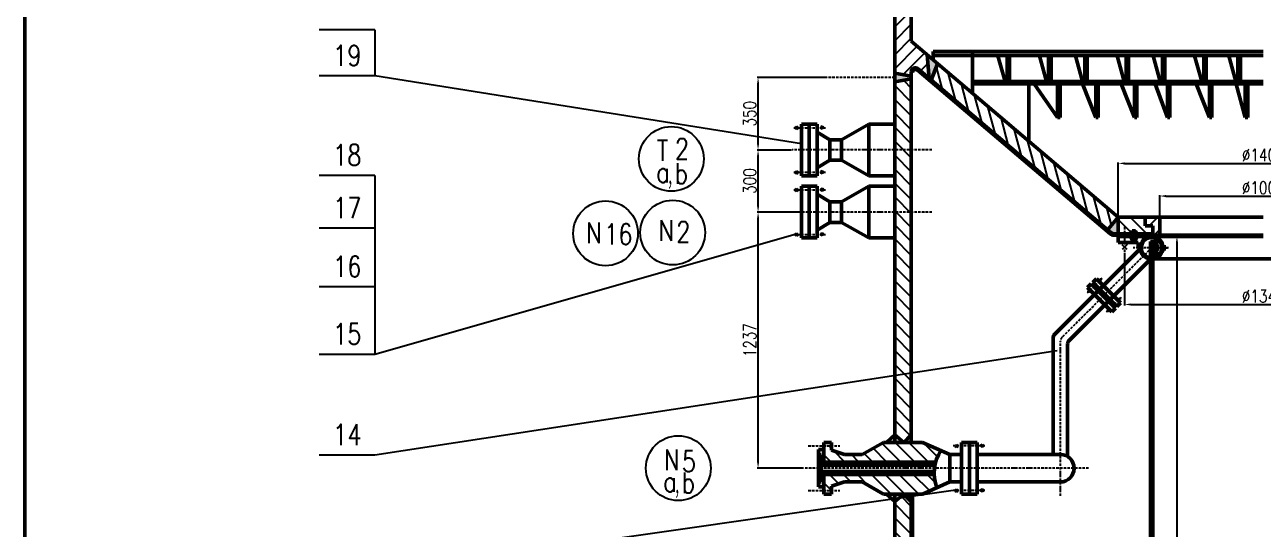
# Model space of a CAD drawing. Header units: millimetres. Extents: x -5045 to 12730, y -27160 to 3914.
# Drawn here: x -5045 to 937, y -13220 to -10783 of the extents above; entities that cross this region are included whole.
import ezdxf

# ---------------------------------------------------------------- set-up
doc = ezdxf.new("R2010")
doc.units = ezdxf.units.MM
doc.linetypes.add('ACAD_ISO10W100', pattern=[18, 12, -3, 0, -3])
doc.layers.add('中心线', color=1, linetype='ACAD_ISO10W100')
doc.layers.add('细实线', color=3, linetype='Continuous')
doc.layers.add('轮廓线', color=6, linetype='Continuous', lineweight=50)
doc.styles.add('100', font='txt.shx', dxfattribs={"width": 0.8, "height": 100, "bigfont": 'gbcbig.shx'})
doc.styles.get("Standard").update_dxf_attribs({"font": 'txt.shx', "width": 0.8, "height": 60, "bigfont": 'gbcbig.shx'})
doc.dimstyles.new('ISO-25', dxfattribs={"dimtxt": 2.5, "dimasz": 30, "dimexe": 5, "dimexo": 2, "dimgap": 10, "dimtad": 1, "dimdsep": 46, "dimtxsty": 'Standard', "dimcen": 2.5, "dimadec": 0, "dimazin": 0, "dimtfac": 1, "dimtmove": 0, "dimatfit": 3, "dimfxl": 0, "dimarcsym": 0})
pattern_1 = [(135, (-43.25, -12924.98), (-33.676, -33.676), [])]

# ---------------------------------------------------------------- blocks, each defined once
blk = doc.blocks.new('*D70')
at = {"layer": 'Defpoints', "color": 0}
for p in [(852.6, -11805), (520.1, -18354), (852.6, -18354)]:
    blk.add_point(p, dxfattribs=at)
at = {"layer": '细实线', "color": 0, "lineweight": -2}
for p, q in [((850.6, -11805), (515.1, -11805)), ((520.1, -11835), (520.1, -18324)), ((850.6, -18354), (515.1, -18354))]:
    blk.add_line(p, q, dxfattribs=at)
at = {"layer": '细实线', "color": 0}
for points in [[(515.1, -11835), (525.1, -11835), (520.1, -11805)], [(515.1, -18324), (525.1, -18324), (520.1, -18354)]]:
    blk.add_solid(points, dxfattribs=at)
at = {"layer": '细实线', "color": 0, "insert": (480.1, -15079.5), "char_height": 60, "attachment_point": 5, "rotation": 90}
blk.add_mtext('6549', dxfattribs=at)
blk = doc.blocks.new('*D75')
at = {"layer": 'Defpoints', "color": 0}
for p in [(-1503.2, -11688), (-1281.1, -11688), (-1281.1, -12925)]:
    blk.add_point(p, dxfattribs=at)
at = {"layer": '细实线', "color": 0, "lineweight": -2}
for p, q in [((-1283.1, -11688), (-1508.2, -11688)), ((-1503.2, -12895), (-1503.2, -11718)), ((-1283.1, -12925), (-1508.2, -12925))]:
    blk.add_line(p, q, dxfattribs=at)
at = {"layer": '细实线', "color": 0}
for points in [[(-1508.2, -11718), (-1498.2, -11718), (-1503.2, -11688)], [(-1508.2, -12895), (-1498.2, -12895), (-1503.2, -12925)]]:
    blk.add_solid(points, dxfattribs=at)
at = {"layer": '细实线', "color": 0, "insert": (-1543.2, -12306.5), "char_height": 60, "attachment_point": 5, "rotation": 90}
blk.add_mtext('1237', dxfattribs=at)
blk = doc.blocks.new('*D76')
at = {"layer": 'Defpoints', "color": 0}
for p in [(-1503.2, -11388), (-1339, -11388), (-1281.1, -11688)]:
    blk.add_point(p, dxfattribs=at)
at = {"layer": '细实线', "color": 0, "lineweight": -2}
for p, q in [((-1341, -11388), (-1508.2, -11388)), ((-1503.2, -11658), (-1503.2, -11418)), ((-1283.1, -11688), (-1508.2, -11688))]:
    blk.add_line(p, q, dxfattribs=at)
at = {"layer": '细实线', "color": 0}
for points in [[(-1508.2, -11418), (-1498.2, -11418), (-1503.2, -11388)], [(-1508.2, -11658), (-1498.2, -11658), (-1503.2, -11688)]]:
    blk.add_solid(points, dxfattribs=at)
at = {"layer": '细实线', "color": 0, "insert": (-1543.2, -11538), "char_height": 60, "attachment_point": 5, "rotation": 90}
blk.add_mtext('300', dxfattribs=at)
blk = doc.blocks.new('*D77')
at = {"layer": 'Defpoints', "color": 0}
for p in [(-1503.2, -11038), (-1171.3, -11038), (-1339, -11388)]:
    blk.add_point(p, dxfattribs=at)
at = {"layer": '细实线', "color": 0, "lineweight": -2}
for p, q in [((-1173.3, -11038), (-1508.2, -11038)), ((-1503.2, -11358), (-1503.2, -11068)), ((-1341, -11388), (-1508.2, -11388))]:
    blk.add_line(p, q, dxfattribs=at)
at = {"layer": '细实线', "color": 0}
for points in [[(-1508.2, -11068), (-1498.2, -11068), (-1503.2, -11038)], [(-1508.2, -11358), (-1498.2, -11358), (-1503.2, -11388)]]:
    blk.add_solid(points, dxfattribs=at)
at = {"layer": '细实线', "color": 0, "insert": (-1543.2, -11213), "char_height": 60, "attachment_point": 5, "rotation": 90}
blk.add_mtext('350', dxfattribs=at)
blk = doc.blocks.new('*D80')
at = {"layer": 'Defpoints', "color": 0}
for p in [(266.7, -11881.9), (1606.7, -11881.9), (1606.7, -12134.1)]:
    blk.add_point(p, dxfattribs=at)
at = {"layer": '细实线', "color": 0, "lineweight": -2}
for p, q in [((266.7, -11883.9), (266.7, -12139.1)), ((1606.7, -11883.9), (1606.7, -12139.1)), ((296.7, -12134.1), (1576.7, -12134.1))]:
    blk.add_line(p, q, dxfattribs=at)
at = {"layer": '细实线', "color": 0}
for points in [[(296.7, -12129.1), (296.7, -12139.1), (266.7, -12134.1)], [(1576.7, -12129.1), (1576.7, -12139.1), (1606.7, -12134.1)]]:
    blk.add_solid(points, dxfattribs=at)
at = {"layer": '细实线', "color": 0, "insert": (936.7, -12094.1), "char_height": 60, "attachment_point": 5}
blk.add_mtext('%%C1340', dxfattribs=at)
blk = doc.blocks.new('*D81')
at = {"layer": 'Defpoints', "color": 0}
for p in [(1436.7, -11610.5), (436.7, -11713), (1436.7, -11713)]:
    blk.add_point(p, dxfattribs=at)
at = {"layer": '细实线', "color": 0, "lineweight": -2}
for p, q in [((436.7, -11711), (436.7, -11605.5)), ((466.7, -11610.5), (1406.7, -11610.5)), ((1436.7, -11711), (1436.7, -11605.5))]:
    blk.add_line(p, q, dxfattribs=at)
at = {"layer": '细实线', "color": 0}
for points in [[(466.7, -11605.5), (466.7, -11615.5), (436.7, -11610.5)], [(1406.7, -11605.5), (1406.7, -11615.5), (1436.7, -11610.5)]]:
    blk.add_solid(points, dxfattribs=at)
at = {"layer": '细实线', "color": 0, "insert": (936.7, -11570.5), "char_height": 60, "attachment_point": 5}
blk.add_mtext('%%C1000', dxfattribs=at)
blk = doc.blocks.new('*D82')
at = {"layer": 'Defpoints', "color": 0}
for p in [(1636.7, -11452.6), (236.7, -11713), (1636.7, -11713)]:
    blk.add_point(p, dxfattribs=at)
at = {"layer": '细实线', "color": 0, "lineweight": -2}
for p, q in [((236.7, -11711), (236.7, -11447.6)), ((266.7, -11452.6), (1606.7, -11452.6)), ((1636.7, -11711), (1636.7, -11447.6))]:
    blk.add_line(p, q, dxfattribs=at)
at = {"layer": '细实线', "color": 0}
for points in [[(266.7, -11447.6), (266.7, -11457.6), (236.7, -11452.6)], [(1606.7, -11447.6), (1606.7, -11457.6), (1636.7, -11452.6)]]:
    blk.add_solid(points, dxfattribs=at)
at = {"layer": '细实线', "color": 0, "insert": (936.7, -11412.6), "char_height": 60, "attachment_point": 5}
blk.add_mtext('%%C1400', dxfattribs=at)

msp = doc.modelspace()

# ---------------------------------------------------------------- hatches: boundary and pattern name
at = {"layer": '细实线'}
h = msp.add_hatch(dxfattribs=at)
h.set_pattern_fill('ANSI31', scale=15, style=0)
h.set_pattern_definition([(45, (3730.025, -19757.98), (-33.67596, 33.67596), [])])
h.paths.add_polyline_path([(-686.089, -10928.567), (-763.25, -10862.98), (-763.25, -10694.336), (-843.25, -10708.276), (-843.25, -11017.684), (-763.25, -11031.623), (-763.25, -11011.485, -0.64394928), (-730.299, -10995.984), (-676.139, -11042.02)])
h.paths.add_polyline_path([(2716.746, -10708.276), (2636.744, -10694.336), (2636.744, -10862.978), (2559.58, -10928.567), (2549.63, -11042.02), (2603.791, -10995.984, -0.63930925), (2636.744, -11011.223), (2636.744, -11031.623), (2716.746, -11017.683)])
h = msp.add_hatch(dxfattribs=at)
h.set_pattern_fill('ANSI31', scale=15, angle=60, style=0)
h.set_pattern_definition([(105, (3730.025, -19757.98), (-46.00222, -12.32626), [])])
h.paths.add_polyline_path([(-636.119, -10971.042), (-666.373, -11050.321), (184.934, -11773.935), (236.746, -11712.98)])
h.paths.add_polyline_path([(2539.864, -11050.321), (2509.611, -10971.042), (1636.746, -11712.98), (1688.558, -11773.935)])
msp.add_hatch(color=7, dxfattribs=at).paths.add_polyline_path([(-843.25, -11017.684), (-843.25, -11058.276), (-763.25, -11044.336), (-763.25, -11031.623)])
h = msp.add_hatch(dxfattribs=at)
h.set_pattern_fill('ANSI31', scale=15, angle=90, style=0)
h.set_pattern_definition([(135, (3730.025, -19757.98), (-33.67596, -33.67596), [])])
h.paths.add_polyline_path([(-763.253, -13085.538), (-799.586, -13049.98), (-843.25, -13085.538), (-843.25, -13727.565), (-799.586, -13763.123), (-763.253, -13727.565)])
h.paths.add_polyline_path([(-763.25, -11687.98), (-843.25, -11687.98), (-843.25, -12764.422), (-799.586, -12799.98), (-763.25, -12764.419)])
h.paths.add_polyline_path([(-763.25, -11387.98), (-843.25, -11387.98), (-843.25, -11687.98), (-763.25, -11687.98)])
h.paths.add_polyline_path([(-763.25, -11044.336), (-843.25, -11058.276), (-843.25, -11387.98), (-763.25, -11387.98)])
h = msp.add_hatch(dxfattribs=at)
h.set_pattern_fill('ANSI31', style=0)
h.set_pattern_definition([(135, (55.5378, -11805.8465), (2.245064, 2.245064), [])])
h.paths.add_polyline_path([(303.39, -11777.779), (311.746, -11777.779), (311.746, -11796.847), (294.804, -11796.847)])
h.paths.add_polyline_path([(311.746, -11777.779), (320.101, -11777.779), (328.687, -11796.847), (311.746, -11796.847)])
h.paths.add_polyline_path([(311.746, -11796.847), (328.687, -11796.847), (328.687, -11805.847), (311.746, -11805.847)])
h.paths.add_polyline_path([(294.804, -11796.847), (311.746, -11796.847), (311.746, -11805.847), (294.804, -11805.847)])
h.paths.add_polyline_path([(294.804, -11805.847), (311.746, -11805.847), (311.746, -11824.914), (303.39, -11824.914)])
h.paths.add_polyline_path([(311.746, -11805.847), (328.687, -11805.847), (320.101, -11824.914), (311.746, -11824.914)])
h = msp.add_hatch(dxfattribs=at)
h.set_pattern_fill('ANSI31', scale=15, angle=90, style=0)
h.set_pattern_definition(pattern_1)
h.paths.add_polyline_path([(-620.69, -12839.192), (-708.387, -12799.98), (-898.114, -12799.98), (-1000.634, -12858.684), (-1086.424, -12858.684), (-1148.114, -12838.363), (-1148.114, -12817.241), (-1185.614, -12817.241), (-1185.614, -12894.98), (-644.862, -12894.98, -0.07247604)])
h.paths.add_polyline_path([(-652.118, -12954.98), (-1185.614, -12954.98), (-1185.614, -13032.719), (-1148.114, -13032.719), (-1148.114, -13011.597), (-1086.197, -12991.276), (-1000.634, -12991.276), (-898.114, -13049.98), (-708.387, -13049.98), (-640.377, -13019.57, -0.07832549)])
at = {"layer": '轮廓线'}
h = msp.add_hatch(color=7, dxfattribs=at)
h.paths.add_polyline_path([(2559.58, -10928.567), (2509.611, -10971.042), (2539.864, -11050.321), (2549.63, -11042.02)])
h.paths.add_polyline_path([(-686.089, -10928.567), (-676.139, -11042.02), (-666.373, -11050.321), (-636.119, -10971.042)])
for points in [[(236.746, -11712.98), (236.746, -11792.98), (216.529, -11792.98, -0.17796797), (200.338, -11787.028), (184.934, -11773.935)], [(181.048, -11778.506), (184.934, -11773.935), (200.338, -11787.028, 0.17796797), (216.529, -11792.98), (236.746, -11792.98), (236.746, -11798.98), (214.324, -11798.98, -0.17796797), (198.132, -11793.028)]]:
    msp.add_hatch(color=7, dxfattribs=at).paths.add_polyline_path(points)
at = {"layer": '轮廓线', "lineweight": -2}
h = msp.add_hatch(dxfattribs=at)
h.set_pattern_fill('ANSI31', scale=15, angle=90, style=0)
h.set_pattern_definition(pattern_1)
h.paths.add_polyline_path([(1636.746, -11712.98), (1506.746, -11712.98), (1506.746, -11754.98), (1470.296, -11754.98), (1470.296, -11792.98), (1546.545, -11792.98), (1553.39, -11777.779), (1561.746, -11777.779), (1570.101, -11777.779), (1576.946, -11792.98), (1636.746, -11792.98)])
h.paths.add_polyline_path([(366.746, -11712.98), (236.746, -11712.98), (236.746, -11792.98), (296.545, -11792.98), (303.39, -11777.779), (311.746, -11777.779), (320.101, -11777.779), (326.946, -11792.98), (403.196, -11792.98), (403.196, -11754.98), (366.746, -11754.98)])
h = msp.add_hatch(dxfattribs=at)
h.set_pattern_fill('ANSI31', scale=15, style=0)
h.set_pattern_definition([(45, (-43.25, -12924.98), (-33.676, 33.676), [])])
h.paths.add_polyline_path([(436.746, -11712.98), (366.746, -11712.98), (366.746, -11754.98), (403.196, -11754.98), (403.196, -11798.98), (436.746, -11798.98)])
h.paths.add_polyline_path([(1506.746, -11712.98), (1436.746, -11712.98), (1436.746, -11798.98), (1470.296, -11798.98), (1470.296, -11754.98), (1506.746, -11754.98)])
at = {"layer": '轮廓线'}
h = msp.add_hatch(color=7, dxfattribs=at)
h.paths.add_polyline_path([(342.746, -11859.98), (347.746, -11859.98, -1), (447.746, -11859.98), (452.746, -11859.98, 1)])
h.paths.add_polyline_path([(347.746, -11859.98), (342.746, -11859.98, 0.19891237), (358.855, -11898.871), (362.39, -11895.335, -0.19891237)])
h.paths.add_polyline_path([(392.746, -11909.729, -0.17300334), (362.39, -11895.335), (358.855, -11898.871, 0.17535577), (392.746, -11914.752)])
h.paths.add_polyline_path([(452.746, -11859.98), (447.746, -11859.98, -0.33138803), (412.082, -11907.88), (412.082, -11913.078, 0.33892442)])
h = msp.add_hatch(color=7, dxfattribs=at)
h.paths.add_polyline_path([(402.746, -11830.399), (402.746, -11835.485, -0.35639396), (422.746, -11859.98), (427.746, -11859.98, 0.36597738)])
h.paths.add_polyline_path([(427.746, -11859.98), (422.746, -11859.98, -0.35639396), (402.746, -11884.475), (402.746, -11889.56, 0.36597738)])
h = msp.add_hatch(color=7, dxfattribs=at)
h.paths.add_polyline_path([(-763.253, -12764.422), (-763.253, -12799.98), (-799.586, -12799.98)])
h.paths.add_polyline_path([(-843.251, -12764.422), (-799.586, -12799.98), (-882.584, -12799.98)])
h = msp.add_hatch(color=7, dxfattribs=at)
h.paths.add_polyline_path([(-1185.614, -12834.823), (-1210.707, -12834.823), (-1210.707, -12859.842), (-1197.956, -12859.842), (-1197.956, -12894.98), (-1185.614, -12894.98)])
h.paths.add_polyline_path([(-1185.614, -12954.98), (-1197.956, -12954.98), (-1197.956, -12990.118), (-1210.707, -12990.118), (-1210.707, -13015.137), (-1185.614, -13015.137)])
h = msp.add_hatch(color=7, dxfattribs=at)
h.paths.add_polyline_path([(-843.25, -12894.98), (-1197.956, -12894.98), (-1197.956, -12909.98), (-843.25, -12909.98)])
h.paths.add_polyline_path([(-843.25, -12939.98), (-1197.956, -12939.98), (-1197.956, -12954.98), (-843.25, -12954.98)])
h.paths.add_polyline_path([(-651.937, -12939.98), (-843.25, -12939.98), (-843.25, -12954.98), (-652.118, -12954.98, -0.01779425)])
h.paths.add_polyline_path([(-644.862, -12894.98), (-843.25, -12894.98), (-843.25, -12909.98), (-648.337, -12909.98, -0.01826449)])
h = msp.add_hatch(color=7, dxfattribs=at)
h.paths.add_polyline_path([(-757.251, -13049.98), (-763.25, -13049.98), (-763.25, -13083.094), (-763.253, -13083.094), (-763.253, -13853.64), (-757.251, -13853.64)])
h.paths.add_polyline_path([(-763.253, -13839.437), (-1324.463, -13839.437), (-1324.463, -13822.777), (-1280.736, -13792.273), (-1280.736, -13751.773), (-1326.061, -13720.153), (-1326.061, -13705.326), (-1343.251, -13705.326), (-1343.251, -13726.45), (-1293.426, -13761.209), (-1293.426, -13772.023), (-1293.426, -13782.836), (-1343.251, -13817.595), (-1343.251, -13853.64), (-763.253, -13853.64)])
h = msp.add_hatch(color=7, dxfattribs=at)
h.paths.add_polyline_path([(-763.253, -13085.538), (-763.253, -13049.98), (-799.586, -13049.98)])
h.paths.add_polyline_path([(-843.251, -13085.538), (-799.586, -13049.98), (-882.584, -13049.98)])

# ---------------------------------------------------------------- linework, layer by layer
at = {"layer": '中心线', "color": 7}
for p, q in [((-843.25, -11037.98), (-1171.282, -11037.98)), ((-1331.212, -11280.241), (-1177.722, -11280.241)), ((-663.959, -11387.98), (-1338.962, -11387.98)), ((-1331.212, -11495.719), (-1177.722, -11495.719)), ((-1331.212, -11580.241), (-1177.722, -11580.241)), ((-663.959, -11687.98), (-1338.962, -11687.98)), ((266.746, -11759.635), (266.746, -11881.874)), ((311.746, -11770.751), (311.746, -11833.027)), ((-1331.212, -11795.719), (-1177.722, -11795.719)), ((397.746, -11859.98), (-35.928, -12293.654)), ((479.378, -11859.98), (308.5, -11859.98)), ((157.793, -12007.109), (85.735, -12079.168)), ((250.616, -12099.932), (178.558, -12171.991)), ((-43.25, -13058.366), (-43.25, -12311.331)), ((-1261.075, -12817.241), (-1107.585, -12817.241)), ((-407.342, -12817.241), (-560.832, -12817.241)), ((93.536, -12924.98), (-1281.13, -12924.98)), ((-1261.075, -13032.719), (-1107.585, -13032.719)), ((-407.342, -13032.719), (-560.832, -13032.719))]:
    msp.add_line(p, q, dxfattribs=at)
msp.add_arc((-18.25, -12311.331), 25, 135, 180, dxfattribs=at)
at = {"layer": '细实线', "color": 7}
for p, q in [((-3354.112, -10807.345), (-3622.747, -10807.345)), ((-3354.112, -10807.345), (-3354.112, -11029.864)), ((-3354.112, -11029.864), (-3622.747, -11029.864)), ((-1293.25, -11357.837), (-3354.112, -11029.864)), ((-1323.586, -11287.79), (-1310.992, -11271.96)), ((-1323.586, -11272.692), (-1310.992, -11288.521)), ((-1187.915, -11287.79), (-1200.509, -11271.96)), ((-1187.915, -11272.692), (-1200.509, -11288.521)), ((-3354.112, -11510.375), (-3622.747, -11510.375)), ((-3354.112, -11510.375), (-3354.112, -12374.895)), ((-1323.586, -11503.268), (-1310.992, -11487.439)), ((-1323.586, -11488.17), (-1310.992, -11503.999)), ((-1187.915, -11503.268), (-1200.509, -11487.439)), ((-1187.915, -11488.17), (-1200.509, -11503.999)), ((-1323.586, -11587.79), (-1310.992, -11571.96)), ((-1323.586, -11572.692), (-1310.992, -11588.521)), ((-1187.915, -11587.79), (-1200.509, -11571.96)), ((-1187.915, -11572.692), (-1200.509, -11588.521)), ((-3354.112, -11765.142), (-3622.747, -11765.142)), ((-1324.429, -11795.719), (-3354.112, -12374.895)), ((-1323.586, -11803.268), (-1310.992, -11787.439)), ((-1323.586, -11788.17), (-1310.992, -11803.999)), ((-1187.915, -11803.268), (-1200.509, -11787.439)), ((-1187.915, -11788.17), (-1200.509, -11803.999)), ((279.027, -11844.816), (255.351, -11868.483)), ((279.027, -11869.109), (255.351, -11845.443)), ((158.094, -12012.535), (146.935, -12012.537)), ((152.368, -12006.809), (152.365, -12017.968)), ((-3354.112, -12048.594), (-3622.747, -12048.594)), ((97.709, -12072.771), (86.55, -12072.774)), ((91.983, -12067.045), (91.981, -12078.204)), ((250.917, -12105.358), (239.758, -12105.36)), ((245.191, -12099.632), (245.188, -12110.791)), ((190.68, -12165.742), (179.521, -12165.745)), ((184.954, -12160.016), (184.952, -12171.175)), ((-3354.112, -12374.895), (-3622.747, -12374.895)), ((-59.122, -12357.782), (-3354.112, -12861.089)), ((-550.639, -12824.79), (-538.045, -12808.96)), ((-550.639, -12809.692), (-538.045, -12825.521)), ((-414.968, -12824.79), (-427.562, -12808.96)), ((-414.968, -12809.692), (-427.562, -12825.521)), ((-3354.112, -12861.089), (-3622.747, -12861.089)), ((-560.832, -13032.719), (-3354.112, -13430.646)), ((-550.639, -13040.268), (-538.045, -13024.439)), ((-550.639, -13025.17), (-538.045, -13040.999)), ((-414.968, -13040.268), (-427.562, -13024.439)), ((-414.968, -13025.17), (-427.562, -13040.999))]:
    msp.add_line(p, q, dxfattribs=at)
for centre in [(-1922.222, -11431.059), (-2239.727, -11790.662), (-1915.529, -11786.85), (-1888.587, -12924.612)]:
    msp.add_circle(centre, 156.4, dxfattribs=at)
at = {"layer": '轮廓线', "color": 7}
for p, q in [((-5045.153, -27159.717), (-5045.153, 3913.693)), ((-763.25, -3794.98), (-763.25, -10862.98)), ((-843.25, -10314.308), (-843.25, -12799.98)), ((-763.252, -10862.978), (236.746, -11712.98)), ((-686.089, -10928.567), (-676.139, -11042.02)), ((-657.292, -10912.98), (-657.292, -10951.89)), ((-657.292, -10912.98), (936.746, -10912.98)), ((-657.292, -10931.944), (936.746, -10931.944)), ((-467.813, -11110.881), (-467.813, -10912.98)), ((-344.477, -10933.304), (-344.477, -10931.944)), ((-310.514, -11056.944), (-344.477, -10933.304)), ((-300.254, -10931.944), (-300.254, -11056.944)), ((-288.254, -10931.944), (-288.254, -11056.944)), ((-144.477, -10933.304), (-144.477, -10931.944)), ((-110.514, -11056.944), (-144.477, -10933.304)), ((-100.254, -10931.944), (-100.254, -11056.944)), ((-88.254, -10931.944), (-88.254, -11056.944)), ((30.523, -10933.304), (30.523, -10931.944)), ((64.486, -11056.944), (30.523, -10933.304)), ((74.746, -10931.944), (74.746, -11056.944)), ((86.746, -10931.944), (86.746, -11056.944)), ((230.523, -10933.304), (230.523, -10931.944)), ((264.486, -11056.944), (230.523, -10933.304)), ((274.746, -10931.944), (274.746, -11056.944)), ((286.746, -10931.944), (286.746, -11056.944)), ((405.523, -10933.304), (405.523, -10931.944)), ((439.486, -11056.944), (405.523, -10933.304)), ((449.746, -10931.944), (449.746, -11056.944)), ((461.746, -10931.944), (461.746, -11056.944)), ((605.523, -10933.304), (605.523, -10931.944)), ((639.486, -11056.944), (605.523, -10933.304)), ((649.746, -10931.944), (649.746, -11056.944)), ((661.746, -10931.944), (661.746, -11056.944)), ((770.523, -10933.304), (770.523, -10931.944)), ((804.486, -11056.944), (770.523, -10933.304)), ((814.746, -10931.944), (814.746, -11056.944)), ((826.746, -10931.944), (826.746, -11056.944)), ((-732.536, -11001.957), (198.132, -11793.028)), ((-730.299, -10995.984), (200.338, -11787.028)), ((-636.119, -10971.042), (-666.373, -11050.321)), ((-763.25, -11031.623), (-843.25, -11017.684)), ((-763.25, -11044.336), (-843.25, -11058.276)), ((-763.25, -11010.96), (-763.25, -12799.98)), ((936.746, -11056.944), (-467.813, -11056.944)), ((-195.098, -11056.944), (-195.098, -11339.716)), ((936.746, -11068.944), (-467.813, -11068.944)), ((-56.342, -11231.295), (-169.254, -11068.944)), ((-56.342, -11068.944), (-56.342, -11231.295)), ((-44.342, -11068.944), (-44.342, -11231.295)), ((127.911, -11231.295), (64.067, -11068.944)), ((127.911, -11068.944), (127.911, -11231.295)), ((139.911, -11068.944), (139.911, -11231.295)), ((314.658, -11231.295), (250.814, -11068.944)), ((314.658, -11068.944), (314.658, -11231.295)), ((326.658, -11068.944), (326.658, -11231.295)), ((474.015, -11231.295), (414.69, -11068.944)), ((474.015, -11068.944), (474.015, -11231.295)), ((486.015, -11068.944), (486.015, -11231.295)), ((676.682, -11231.295), (612.838, -11068.944)), ((676.682, -11068.944), (676.682, -11231.295)), ((688.682, -11068.944), (688.682, -11231.295)), ((805.523, -11070.304), (805.523, -11068.944)), ((849.746, -11231.295), (805.523, -11070.304)), ((849.746, -11068.944), (849.746, -11231.295)), ((861.746, -11068.944), (861.746, -11231.295)), ((-56.342, -11231.295), (-44.299, -11231.295)), ((127.911, -11231.295), (139.955, -11231.295)), ((314.658, -11231.295), (326.701, -11231.295)), ((474.015, -11231.295), (486.059, -11231.295)), ((676.682, -11231.295), (688.725, -11231.295)), ((849.746, -11231.295), (861.789, -11231.295)), ((-1293.25, -11387.98), (-1293.25, -11262.98)), ((-1293.25, -11262.98), (-1218.25, -11262.98)), ((-1255.75, -11262.98), (-1255.75, -11387.98)), ((-1218.25, -11262.98), (-1218.25, -11387.98)), ((-1218.25, -11301.363), (-1156.334, -11338.157)), ((-1099.541, -11338.157), (-968.25, -11262.98)), ((-843.25, -11262.98), (-968.25, -11262.98)), ((-968.25, -11262.98), (-968.25, -11387.98)), ((-1156.334, -11338.157), (-1099.541, -11338.157)), ((-1156.334, -11338.157), (-1156.334, -11387.98)), ((-1099.541, -11338.157), (-1099.541, -11387.98)), ((-1293.25, -11387.98), (-1293.25, -11512.98)), ((-1255.75, -11512.98), (-1255.75, -11387.98)), ((-1218.25, -11512.98), (-1218.25, -11387.98)), ((-1156.334, -11437.802), (-1156.334, -11387.98)), ((-1099.541, -11437.802), (-1099.541, -11387.98)), ((-968.25, -11512.98), (-968.25, -11387.98)), ((-1218.25, -11474.597), (-1156.334, -11437.802)), ((-1156.334, -11437.802), (-1099.541, -11437.802)), ((-1099.541, -11437.802), (-968.25, -11512.98)), ((-1293.25, -11512.98), (-1218.25, -11512.98)), ((-843.25, -11512.98), (-968.25, -11512.98)), ((-1293.25, -11562.98), (-1218.25, -11562.98)), ((-1293.25, -11687.98), (-1293.25, -11562.98)), ((-1255.75, -11562.98), (-1255.75, -11687.98)), ((-1218.25, -11562.98), (-1218.25, -11687.98)), ((-1218.25, -11601.363), (-1156.334, -11638.157)), ((-1099.541, -11638.157), (-968.25, -11562.98)), ((-968.25, -11562.98), (-968.25, -11687.98)), ((-843.25, -11562.98), (-968.25, -11562.98)), ((-1156.334, -11638.157), (-1156.334, -11687.98)), ((-1156.334, -11638.157), (-1099.541, -11638.157)), ((-1099.541, -11638.157), (-1099.541, -11687.98)), ((-1293.25, -11687.98), (-1293.25, -11812.98)), ((-1255.75, -11812.98), (-1255.75, -11687.98)), ((-1218.25, -11812.98), (-1218.25, -11687.98)), ((-1156.334, -11737.802), (-1156.334, -11687.98)), ((-1099.541, -11737.802), (-1099.541, -11687.98)), ((-968.25, -11812.98), (-968.25, -11687.98)), ((236.746, -11712.98), (181.048, -11778.506)), ((236.746, -11712.98), (236.746, -11798.98)), ((236.746, -11712.98), (936.746, -11712.98)), ((366.746, -11712.98), (366.746, -11754.98)), ((436.746, -11712.98), (436.746, -11798.98)), ((-1218.25, -11774.597), (-1156.334, -11737.802)), ((-1156.334, -11737.802), (-1099.541, -11737.802)), ((-1099.541, -11737.802), (-968.25, -11812.98)), ((303.39, -11777.779), (294.804, -11796.847)), ((311.746, -11777.779), (303.39, -11777.779)), ((311.746, -11777.779), (320.101, -11777.779)), ((320.101, -11777.779), (328.687, -11796.847)), ((366.746, -11754.98), (403.196, -11754.98)), ((403.196, -11754.98), (403.196, -11798.98)), ((-1293.25, -11812.98), (-1218.25, -11812.98)), ((-843.25, -11812.98), (-968.25, -11812.98)), ((294.804, -11798.98), (214.324, -11798.98)), ((296.545, -11792.98), (216.529, -11792.98)), ((236.746, -11804.98), (236.78, -11834.98)), ((294.804, -11804.98), (236.746, -11804.98)), ((236.78, -11834.98), (332.78, -11834.98)), ((294.804, -11796.847), (294.804, -11805.847)), ((303.39, -11824.914), (294.804, -11805.847)), ((311.746, -11824.914), (303.39, -11824.914)), ((311.746, -11824.914), (320.101, -11824.914)), ((320.101, -11824.914), (328.687, -11805.847)), ((403.196, -11792.98), (326.946, -11792.98)), ((328.687, -11796.847), (328.687, -11805.847)), ((936.746, -11798.98), (328.687, -11798.98)), ((936.746, -11804.98), (328.687, -11804.98)), ((332.78, -11834.98), (332.78, -11859.98)), ((392.746, -11829.98), (437.746, -11829.98)), ((392.746, -11829.98), (392.746, -18353.98)), ((402.746, -11829.98), (402.746, -18353.98)), ((342.997, -11865.231), (-70.928, -12279.156)), ((402.678, -11889.572), (437.678, -11889.572)), ((466.746, -11854.98), (452.518, -11854.98)), ((466.746, -11864.98), (452.518, -11864.98)), ((466.746, -11864.98), (466.746, -11854.98)), ((392.495, -11914.728), (-0.928, -12308.151)), ((412.082, -11913.078), (412.082, -11907.88)), ((927.395, -11913.078), (412.082, -11913.078)), ((927.395, -11913.078), (1461.41, -11913.078)), ((130.813, -12010.24), (113.135, -12027.918)), ((130.813, -12010.24), (247.486, -12126.912)), ((88.387, -12052.666), (106.064, -12034.989)), ((88.387, -12052.666), (205.059, -12169.339)), ((222.737, -12151.661), (106.064, -12034.989)), ((229.808, -12144.59), (113.135, -12027.918)), ((129.045, -12057.97), (132.581, -12054.434)), ((136.116, -12050.899), (132.581, -12054.434)), ((132.581, -12054.434), (167.936, -12089.789)), ((132.581, -12054.434), (167.936, -12089.789)), ((203.291, -12125.145), (167.936, -12089.789)), ((203.291, -12125.145), (167.936, -12089.789)), ((199.756, -12128.68), (203.291, -12125.145)), ((206.827, -12121.609), (203.291, -12125.145)), ((247.486, -12126.912), (229.808, -12144.59)), ((205.059, -12169.339), (222.737, -12151.661)), ((-78.25, -12858.647), (-78.25, -12296.834)), ((-8.25, -12868.676), (-8.25, -12325.829)), ((-1185.614, -12799.98), (-1148.114, -12799.98)), ((-1185.614, -12799.98), (-1185.614, -12894.98)), ((-1148.114, -12799.98), (-1148.114, -12838.363)), ((-1000.634, -12858.684), (-898.114, -12799.98)), ((-708.387, -12799.98), (-898.114, -12799.98)), ((-843.251, -12764.422), (-882.584, -12799.98)), ((-799.586, -12799.98), (-843.251, -12764.422)), ((-763.253, -12764.422), (-799.586, -12799.98)), ((-577.097, -12858.684), (-708.387, -12799.98)), ((-520.304, -12799.98), (-520.304, -12924.98)), ((-445.304, -12799.98), (-520.304, -12799.98)), ((-482.804, -12799.98), (-482.804, -12924.98)), ((-445.304, -12924.98), (-445.304, -12799.98)), ((-1210.707, -12924.98), (-1210.707, -12834.823)), ((-1210.707, -12834.823), (-1185.614, -12834.823)), ((-1197.956, -12859.842), (-1210.707, -12859.842)), ((-1197.956, -12924.98), (-1197.956, -12859.842)), ((-1148.114, -12838.363), (-1086.424, -12858.684)), ((-1086.424, -12858.684), (-1000.634, -12858.684)), ((-577.097, -12858.684), (-577.097, -12924.98)), ((-520.304, -12858.684), (-577.097, -12858.684)), ((-445.304, -12858.684), (-43.25, -12858.684)), ((-644.862, -12894.98), (-1197.956, -12894.98)), ((-648.337, -12909.98), (-1197.956, -12909.98)), ((-1210.707, -12924.98), (-1210.707, -13015.137)), ((-1197.956, -12924.98), (-1197.956, -12990.118)), ((-651.937, -12939.98), (-1197.956, -12939.98)), ((-652.118, -12954.98), (-1197.956, -12954.98)), ((-1185.614, -13049.98), (-1185.614, -12954.98)), ((-577.097, -12991.276), (-577.097, -12924.98)), ((-520.304, -13049.98), (-520.304, -12924.98)), ((-482.804, -13049.98), (-482.804, -12924.98)), ((-445.304, -12924.98), (-445.304, -13049.98)), ((-1197.956, -12990.118), (-1210.707, -12990.118)), ((-1210.707, -13015.137), (-1185.614, -13015.137)), ((-1148.114, -13011.597), (-1086.197, -12991.276)), ((-1148.114, -13049.98), (-1148.114, -13011.597)), ((-1086.424, -12991.276), (-1000.634, -12991.276)), ((-1000.634, -12991.276), (-898.114, -13049.98)), ((-577.097, -12991.276), (-708.387, -13049.98)), ((-520.304, -12991.276), (-577.097, -12991.276)), ((-445.304, -12991.276), (-43.25, -12991.276)), ((-1185.614, -13049.98), (-1148.114, -13049.98)), ((-708.387, -13049.98), (-898.114, -13049.98)), ((-843.251, -13085.538), (-882.584, -13049.98)), ((-799.586, -13049.98), (-843.251, -13085.538)), ((-843.25, -13049.98), (-843.25, -13763.123)), ((-763.253, -13085.538), (-799.586, -13049.98)), ((-763.253, -13049.98), (-763.253, -13853.64)), ((-763.25, -13049.98), (-763.25, -13083.094)), ((-763.25, -13049.98), (-763.25, -13083.094)), ((-757.251, -13853.64), (-757.251, -13049.98)), ((-445.304, -13049.98), (-520.304, -13049.98))]:
    msp.add_line(p, q, dxfattribs=at)
for centre, radius, start, end in [((-743.252, -11011.223), 20, 49.6353559, 179.9999863), ((-742.25, -11013.386), 15, 49.6353559, 180), ((214.324, -11773.98), 25, 229.6353559, 270), ((216.529, -11767.98), 25, 229.6353559, 270), ((397.746, -11859.98), 55, 285.108902, 264.7840914), ((397.746, -11859.98), 50, 286.6616864, 264.2608295), ((397.746, -11859.98), 30, 279.5940682, 80.4059318), ((397.746, -11859.98), 25, 281.536959, 78.463041), ((-53.25, -12296.834), 25, 135, 180), ((16.75, -12325.829), 25, 135, 180), ((-441.352, -12950.029), 210.824, 148.2825087, 199.259883), ((-43.25, -12924.98), 66.296, 270, 90)]:
    msp.add_arc(centre, radius, start, end, dxfattribs=at)

# ---------------------------------------------------------------- texts
at = {"layer": '细实线', "color": 7, "style": '100', "width": 0.8}
for s, p in [('19', (-3556.145, -10981.545)), ('18', (-3556.145, -11462.056)), ('T', (-1992.025, -11441.002)), ('2', (-1905.067, -11432.479)), ('a', (-1995.55, -11545.542)), ('b', (-1906.241, -11551.415)), ('，', (-1941.495, -11572.558)), ('17', (-3556.145, -11716.823)), ('N', (-2333.62, -11838.063)), ('16', (-2246.662, -11845.111)), ('N', (-1985.331, -11826.224)), ('2', (-1898.373, -11833.272)), ('16', (-3556.145, -12000.275)), ('15', (-3556.145, -12326.575)), ('14', (-3556.145, -12812.769)), ('N', (-1958.39, -12934.555)), ('5', (-1871.432, -12941.602)), ('a', (-1961.915, -13039.095)), ('b', (-1872.607, -13044.968)), ('，', (-1907.86, -13066.111))]:
    msp.add_text(s, height=100, dxfattribs=at).set_placement(p)

# ---------------------------------------------------------------- dimensions: what is measured, and where the dimension line sits
at = {"layer": '细实线', "color": 7}
for base, p1, p2, picture, middle in [((-1503.189, -11037.98), (-1338.962, -11387.98), (-1171.282, -11037.98), '*D77', (-1543.189, -11212.98)), ((-1503.189, -11387.98), (-1281.13, -11687.98), (-1338.962, -11387.98), '*D76', (-1543.189, -11537.98))]:
    dim = msp.add_linear_dim(base=base, p1=p1, p2=p2, angle=90, dimstyle='ISO-25', override={"dimtmove": 1}, dxfattribs=at)
    dim.commit()
    dim.dimension.update_dxf_attribs({"geometry": picture, "text_midpoint": middle})
for base, p1, p2, text, picture, middle in [((1636.746, -11452.579), (236.746, -11712.98), (1636.746, -11712.98), '%%C1400', '*D82', (936.746, -11412.579)), ((1436.746, -11610.484), (436.746, -11712.98), (1436.746, -11712.98), '%%C1000', '*D81', (936.746, -11570.484)), ((1606.746, -12134.102), (266.746, -11881.874), (1606.746, -11881.874), '%%C1340', '*D80', (936.746, -12094.102))]:
    dim = msp.add_linear_dim(base=base, p1=p1, p2=p2, text=text, dimstyle='ISO-25', dxfattribs=at)
    dim.commit()
    dim.dimension.update_dxf_attribs({"geometry": picture, "text_midpoint": middle})
for base, p1, p2, picture, middle in [((-1503.189, -11687.98), (-1281.13, -12924.98), (-1281.13, -11687.98), '*D75', (-1543.189, -12306.48)), ((520.149, -18353.98), (852.589, -11804.98), (852.589, -18353.98), '*D70', (480.149, -15079.48))]:
    dim = msp.add_linear_dim(base=base, p1=p1, p2=p2, angle=90, dimstyle='ISO-25', dxfattribs=at)
    dim.commit()
    dim.dimension.update_dxf_attribs({"geometry": picture, "text_midpoint": middle})

doc.saveas('drawing.dxf')
